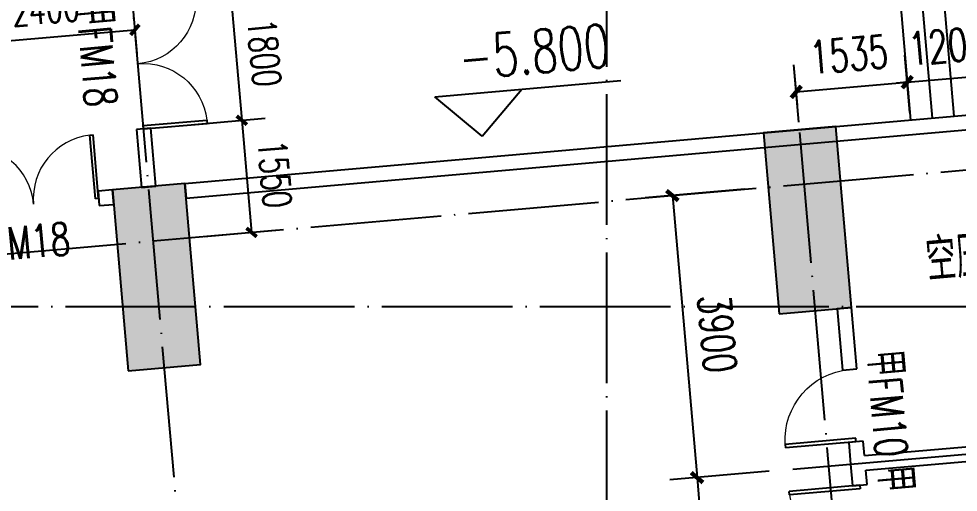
# Model space of a CAD drawing. Extents: x 246015 to 608740, y -108003 to 88400.
# Drawn here: x 371253 to 384193, y 21979 to 28501 of the extents above; entities that cross this region are included whole.
import ezdxf

# ---------------------------------------------------------------- set-up
doc = ezdxf.new("R2010")
doc.units = 0
doc.header["$LTSCALE"] = 3000
doc.header["$MEASUREMENT"] = 0
doc.header["$PDMODE"] = 1
doc.linetypes.add('DOTE', pattern=[2.42, 2, -0.2, 0.02, -0.2])
doc.layers.get('0').update_dxf_attribs({"linetype": 'CONTINUOUS'})
doc.layers.get('DEFPOINTS').update_dxf_attribs({"linetype": 'CONTINUOUS'})
for name, color, linetype in [('column', 9, 'CONTINUOUS'), ('DIM_ELEV', 3, 'CONTINUOUS'), ('dote', 1, 'DOTE'), ('PUB_DIM', 3, 'CONTINUOUS'), ('PUB_HATCH', 8, 'CONTINUOUS'), ('PUB_TEXT', 7, 'CONTINUOUS'), ('WALL', 9, 'CONTINUOUS'), ('WINDOW', 4, 'CONTINUOUS'), ('WINDOW_TEXT', 7, 'CONTINUOUS'), ('集水坑', 2, 'CONTINUOUS')]:
    doc.layers.add(name, color=color, linetype=linetype)
doc.styles.add('_TCH_DIM', font='SIMPLEX', dxfattribs={"bigfont": 'GBCBIG'})
doc.styles.add('_TCH_WINDOW', font='SIMPLEX', dxfattribs={"bigfont": 'GBCBIG'})
doc.styles.add('DIM_FONT', font='simplex.shx', dxfattribs={"width": 0.7, "bigfont": 'hztxt.shx'})
doc.dimstyles.new('DIMN130', dxfattribs={"dimscale": 1.3, "dimtxt": 300, "dimasz": 100, "dimexe": 250, "dimexo": 300, "dimgap": 150, "dimtad": 1, "dimdec": 0, "dimzin": 0, "dimdsep": 46, "dimtxsty": 'DIM_FONT', "dimblk": 'ARCHTICK', "dimcen": 0.09, "dimclrt": 7, "dimazin": 2, "dimtfac": 1, "dimtdec": 0, "dimtix": 1, "dimtmove": 2, "dimatfit": 3, "dimfxl": 0, "dimtolj": 1, "dimtzin": 0, "dimarcsym": 0})
doc.dimstyles.new('DIMN150', dxfattribs={"dimscale": 1.5, "dimtxt": 300, "dimasz": 100, "dimexe": 250, "dimexo": 300, "dimgap": 150, "dimtad": 1, "dimdec": 0, "dimzin": 0, "dimdsep": 46, "dimtxsty": 'DIM_FONT', "dimblk": 'ARCHTICK', "dimcen": 0.09, "dimclrt": 7, "dimazin": 2, "dimtfac": 1, "dimtdec": 0, "dimtix": 1, "dimtmove": 2, "dimatfit": 3, "dimfxl": 0, "dimtolj": 1, "dimtzin": 0, "dimarcsym": 0})

# ---------------------------------------------------------------- blocks, each defined once
blk = doc.blocks.new('_FZH')
blk.add_lwpolyline([(-0.5, -0.5), (0.5, -0.5), (0.5, 0.5), (-0.5, 0.5)], close=True)
at = {"layer": 'PUB_HATCH'}
blk.add_solid([(-0.5, -0.5), (0.5, -0.5), (-0.5, 0.5), (0.5, 0.5)], dxfattribs=at)
blk = doc.blocks.new('1-1')
at = {"layer": 'dote', "ltscale": 0.3}
for p, q in [((50500, -600), (50500, 26793.9, 0)), ((59500, -600), (59500, 10850, 0)), ((-1773, 9200, 0), (74978.6, 9200, 0))]:
    blk.add_line(p, q, dxfattribs=at)
at = {"layer": 'column', "xscale": 1000, "yscale": 2500, "zscale": 2500, "rotation": 359.9999999999933}
blk.add_blockref('_FZH', (50500.1, 8700), dxfattribs=at)
at = {"layer": 'column', "xscale": 1000.000000000116, "yscale": 2500, "zscale": 2500}
blk.add_blockref('_FZH', (59500.1, 8700), dxfattribs=at)
blk = doc.blocks.new('_ARCHTICK')
at = {"color": 0, "linetype": 'ByBlock', "const_width": 0.4}
blk.add_lwpolyline([(-0.5, -0.5), (0.5, 0.5)], dxfattribs=at)
blk = doc.blocks.new('*D877')
at = {"layer": 'DEFPOINTS', "color": 0}
for p in [(373128, 28804), (374325, 27102), (373285, 27011)]:
    blk.add_point(p, dxfattribs=at)
at = {"layer": 'PUB_DIM', "color": 0, "lineweight": -2}
for p, q in [((373517, 28838), (374492, 28924)), ((374169, 28896), (374325, 27102)), ((373674, 27045), (374649, 27131))]:
    blk.add_line(p, q, dxfattribs=at)
at = {"layer": 'PUB_DIM', "color": 0, "lineweight": -2, "xscale": 130, "yscale": 130, "zscale": 130}
for p, rotation in [((374169, 28896), 95.00000020532116), ((374325, 27102), 275.0000002053212)]:
    blk.add_blockref('_ARCHTICK', p, dxfattribs=dict(at, rotation=rotation))
at = {"layer": 'PUB_DIM', "color": 7, "insert": (374635, 28033), "char_height": 390, "attachment_point": 5, "rotation": 275, "style": 'DIM_FONT'}
blk.add_mtext('\\A1;1800', dxfattribs=at)
blk = doc.blocks.new('*D878')
at = {"layer": 'DEFPOINTS', "color": 0}
for p in [(373285, 27011), (374460, 25558), (373420, 25467)]:
    blk.add_point(p, dxfattribs=at)
at = {"layer": 'PUB_DIM', "color": 0, "lineweight": -2}
for p, q in [((373674, 27045), (374649, 27131)), ((374325, 27102), (374460, 25558)), ((373809, 25501), (374784, 25587))]:
    blk.add_line(p, q, dxfattribs=at)
at = {"layer": 'PUB_DIM', "color": 0, "lineweight": -2, "xscale": 130, "yscale": 130, "zscale": 130}
for p, rotation in [((374325, 27102), 95.00000020532133), ((374460, 25558), 275.0000002053213)]:
    blk.add_blockref('_ARCHTICK', p, dxfattribs=dict(at, rotation=rotation))
at = {"layer": 'PUB_DIM', "color": 7, "insert": (374781, 26364), "char_height": 390, "attachment_point": 5, "rotation": 275, "style": 'DIM_FONT'}
blk.add_mtext('\\A1;1550', dxfattribs=at)
blk = doc.blocks.new('*D880')
at = {"layer": 'DEFPOINTS', "color": 0}
for p in [(372728, 29773), (370337, 29564), (372853, 28349)]:
    blk.add_point(p, dxfattribs=at)
at = {"layer": 'PUB_DIM', "color": 0, "lineweight": -2}
for p, q in [((372762, 29385), (372881, 28025)), ((370371, 29176), (370490, 27816)), ((370462, 28140), (372853, 28349))]:
    blk.add_line(p, q, dxfattribs=at)
at = {"layer": 'PUB_DIM', "color": 0, "lineweight": -2, "xscale": 130, "yscale": 130, "zscale": 130}
for p, rotation in [((372853, 28349), 5.000327163224377), ((370462, 28140), 185.0003271632244)]:
    blk.add_blockref('_ARCHTICK', p, dxfattribs=dict(at, rotation=rotation))
at = {"layer": 'PUB_DIM', "color": 7, "insert": (371623, 28633), "char_height": 390, "attachment_point": 5, "rotation": 5.0003, "style": 'DIM_FONT'}
blk.add_mtext('\\A1;2400', dxfattribs=at)
blk = doc.blocks.new('*D946')
at = {"layer": 'DEFPOINTS', "color": 0}
for p in [(382039, 22306), (382501, 17027), (381058, 16900)]:
    blk.add_point(p, dxfattribs=at)
at = {"layer": 'PUB_DIM', "color": 0, "lineweight": -2}
for p, q in [((381591, 22267), (380222, 22147)), ((380596, 22180), (381058, 16900)), ((382053, 16987), (380684, 16868))]:
    blk.add_line(p, q, dxfattribs=at)
at = {"layer": 'PUB_DIM', "color": 0, "lineweight": -2, "xscale": 150, "yscale": 150, "zscale": 150}
for p, rotation in [((380596, 22180), 95.00000000175152), ((381058, 16900), 275.0000000017515)]:
    blk.add_blockref('_ARCHTICK', p, dxfattribs=dict(at, rotation=rotation))
at = {"layer": 'PUB_DIM', "color": 7, "insert": (381275, 19579), "char_height": 450, "attachment_point": 5, "rotation": 275, "style": 'DIM_FONT'}
blk.add_mtext('\\A1;5300', dxfattribs=at)
blk = doc.blocks.new('*D947')
at = {"layer": 'DEFPOINTS', "color": 0}
for p in [(381699, 26192), (382039, 22306), (380596, 22180)]:
    blk.add_point(p, dxfattribs=at)
at = {"layer": 'PUB_DIM', "color": 0, "lineweight": -2}
for p, q in [((381251, 26152), (379882, 26033)), ((380256, 26065), (380596, 22180)), ((381591, 22267), (380222, 22147))]:
    blk.add_line(p, q, dxfattribs=at)
at = {"layer": 'PUB_DIM', "color": 0, "lineweight": -2, "xscale": 150, "yscale": 150, "zscale": 150}
for p, rotation in [((380256, 26065), 95.00000000175152), ((380596, 22180), 275.0000000017515)]:
    blk.add_blockref('_ARCHTICK', p, dxfattribs=dict(at, rotation=rotation))
at = {"layer": 'PUB_DIM', "color": 7, "insert": (380874, 24162), "char_height": 450, "attachment_point": 5, "rotation": 275, "style": 'DIM_FONT'}
blk.add_mtext('\\A1;3900', dxfattribs=at)
blk = doc.blocks.new('*D993')
at = {"layer": 'DEFPOINTS', "color": 0}
for p in [(383491, 27628), (383567, 26762), (382038, 26628)]:
    blk.add_point(p, dxfattribs=at)
at = {"layer": 'PUB_DIM', "color": 0, "lineweight": -2}
for p, q in [((383528, 27210), (383458, 28002)), ((381998, 27076), (381929, 27868)), ((381962, 27494), (383491, 27628))]:
    blk.add_line(p, q, dxfattribs=at)
at = {"layer": 'PUB_DIM', "color": 0, "lineweight": -2, "xscale": 150, "yscale": 150, "zscale": 150}
for p, rotation in [((383491, 27628), 5.00000000174463), ((381962, 27494), 185.0000000017446)]:
    blk.add_blockref('_ARCHTICK', p, dxfattribs=dict(at, rotation=rotation))
at = {"layer": 'PUB_DIM', "color": 7, "insert": (382687, 28010), "char_height": 450, "attachment_point": 5, "rotation": 5, "style": 'DIM_FONT'}
blk.add_mtext('\\A1;1535', dxfattribs=at)
blk = doc.blocks.new('*D994')
at = {"layer": 'DEFPOINTS', "color": 0}
for p in [(384686, 27733), (384762, 26866), (383567, 26762)]:
    blk.add_point(p, dxfattribs=at)
at = {"layer": 'PUB_DIM', "color": 0, "lineweight": -2}
for p, q in [((384723, 27315), (384654, 28106)), ((383528, 27210), (383458, 28002)), ((383491, 27628), (384686, 27733)), ((384686, 27733), (384836, 27746)), ((383491, 27628), (383342, 27615))]:
    blk.add_line(p, q, dxfattribs=at)
at = {"layer": 'PUB_DIM', "color": 0, "lineweight": -2, "xscale": 150, "yscale": 150, "zscale": 150}
for p, rotation in [((384686, 27733), 185.0000000017446), ((383491, 27628), 5.000000001744587)]:
    blk.add_blockref('_ARCHTICK', p, dxfattribs=dict(at, rotation=rotation))
at = {"layer": 'PUB_DIM', "color": 7, "insert": (384049, 28129), "char_height": 450, "attachment_point": 5, "rotation": 5, "style": 'DIM_FONT'}
blk.add_mtext('\\A1;1200', dxfattribs=at)
blk = doc.blocks.new('$DorLib2D$00000002')
for p, q in [((-0.5, 0), (-0.5, 0.4875)), ((-0.475, 0.4875), (-0.5, 0.4875)), ((-0.475, 0), (-0.475, 0.4875)), ((0.475, 0), (0.475, 0.4875)), ((0.475, 0.4875), (0.5, 0.4875)), ((0.5, 0), (0.5, 0.4875)), ((-0.5, 0), (-0.475, 0)), ((0.5, 0), (0.475, 0))]:
    blk.add_line(p, q)
at = {"lineweight": 13}
for centre, start, end in [((-0.4875, 0), 0, 88.53072), ((0.4875, 0), 91.46928, 180)]:
    blk.add_arc(centre, 0.4875, start, end, dxfattribs=at)
blk = doc.blocks.new('$DorLib2D$00000001')
for p, q in [((0.45, 0.975), (0.5, 0.975)), ((0.45, 0), (0.45, 0.975)), ((0.5, 0), (0.5, 0.975)), ((0.5, 0), (0.45, 0))]:
    blk.add_line(p, q)
at = {"lineweight": 13}
blk.add_arc((0.475, 0), 0.975, 91.4693, 180, dxfattribs=at)

msp = doc.modelspace()

# ---------------------------------------------------------------- linework, layer by layer
at = {"layer": 'DIM_ELEV'}
for p, q in [((376985.3, 27428), (379546.2, 27652.1)), ((377635.3, 26882.6), (378180.7, 27532.6)), ((377635.3, 26882.6), (376985.3, 27428))]:
    msp.add_line(p, q, dxfattribs=at)
at = {"layer": 'dote', "ltscale": 0.3}
for p, q in [((379353.9, -81061.4), (379353.9, 53538.6)), ((295667.9, 24538.6), (554353.9, 24538.6))]:
    msp.add_line(p, q, dxfattribs=at)
at = {"layer": 'dote'}
msp.add_line((381914.9, 22295.5), (387891.9, 22818.5), dxfattribs=at)
at = {"layer": 'WALL'}
for p, q in [((373540, 26230.6), (394659.3, 28078.3)), ((373557.5, 26031.4), (394477.5, 27861.6)), ((373071.7, 26992.7), (372872.5, 26975.2)), ((372872.5, 26975.2), (372942.2, 26178.3)), ((373141.5, 26195.7), (373071.7, 26992.7)), ((372543.8, 26143.6), (372344.5, 26126.2)), ((372561.3, 25944.3), (372543.8, 26143.6)), ((372942.2, 26178.3), (373141.5, 26195.7)), ((373540, 26230.6), (373557.5, 26031.4)), ((372344.5, 26126.2), (372362, 25926.9)), ((372362, 25926.9), (372561.3, 25944.3)), ((382723.7, 24524.5), (382524.4, 24507.1)), ((382524.4, 24507.1), (382598.5, 23660.3)), ((382797.8, 23677.7), (382723.7, 24524.5)), ((382598.5, 23660.3), (382797.8, 23677.7)), ((382902.4, 22482.3), (387509.8, 22885.4)), ((382884.9, 22681.5), (382685.7, 22664.1)), ((382685.7, 22664.1), (382711.8, 22365.3)), ((382902.4, 22482.3), (382884.9, 22681.5)), ((382919.8, 22283.1), (387527.2, 22686.2)), ((382711.8, 22365.3), (382738, 22066.4)), ((382937.2, 22083.8), (382919.8, 22283.1)), ((382738, 22066.4), (382937.2, 22083.8))]:
    msp.add_line(p, q, dxfattribs=at)
at = {"layer": '集水坑'}
for p, q in [((383838.1, 30544.5, 0), (384134.5, 27157.5)), ((383240.4, 30492.3, 0), (383536.8, 27105.2)), ((383539.3, 30518.4, 0), (383835.6, 27131.3))]:
    msp.add_line(p, q, dxfattribs=at)

# ---------------------------------------------------------------- block references
at = {"layer": 'WALL', "rotation": 5.000000001750998}
msp.add_blockref('1-1', (323601.2, 11873.5), dxfattribs=at)
at = {"layer": 'WINDOW'}
for name, p, xscale, yscale, zscale, rotation in [('$DorLib2D$00000002', (372893.7, 27880.5), 1800, -1800, 1800, 95.00000000059039), ('$DorLib2D$00000001', (382741.7, 23170.9), 1000, -1000, 1000, 275.0000000017476), ('$DorLib2D$00000001', (382881.2, 21577), -1000, -1000, -1000, 275.0000000017484)]:
    msp.add_blockref(name, p, dxfattribs=dict(at, xscale=xscale, yscale=yscale, zscale=zscale, rotation=rotation))
ref = msp.add_blockref('$DorLib2D$00000002', (371456.7, 25948.1), dxfattribs=dict(at, xscale=1800, yscale=1800, zscale=1800, rotation=5.000327163223964))
ref.add_attrib('A', 'M18', (371117.3, 25180.1), dxfattribs={"layer": 'WINDOW_TEXT', "height": 446.25, "rotation": 5.00033, "style": '_TCH_WINDOW', "width": 0.705882})

# ---------------------------------------------------------------- texts
at = {"layer": 'PUB_TEXT', "style": '_TCH_DIM', "width": 0.705882}
msp.add_text('-5.800', height=595, rotation=5.00033, dxfattribs=at).set_placement((377337.1, 27659.6))
at = {"layer": 'PUB_TEXT', "style": '_TCH_DIM'}
msp.add_text('空压机房', height=578.72, rotation=5.00033, dxfattribs=at).set_placement((383773.9, 24884.5))
at = {"layer": 'WINDOW_TEXT', "style": '_TCH_WINDOW'}
for p in [(372040.3, 28742.5), (382927.6, 23914.3), (383067.1, 22320.4)]:
    msp.add_text('甲', height=506.4, rotation=275, dxfattribs=at).set_placement(p)
at = {"layer": 'WINDOW_TEXT', "style": '_TCH_WINDOW', "width": 0.705882}
for s, p in [('FM18', (372072.4, 28375.2)), ('FM10', (382959.8, 23547.1))]:
    msp.add_text(s, height=446.25, rotation=275, dxfattribs=at).set_placement(p)

# ---------------------------------------------------------------- dimensions: what is measured, and where the dimension line sits
at = {"layer": 'PUB_DIM'}
for p1, p2, distance, dimstyle, picture, middle in [((370337.2, 29564.2), (372728.1, 29773.4), -1429.9, 'DIMN130', '*D880', (371623.3, 28632.9)), ((373128.3, 28804.5), (373285.1, 27011.3), 1044.2, 'DIMN130', '*D877', (374635.5, 28032.9)), ((383566.8, 26761.8), (384762.2, 26866.4), 869.7, 'DIMN150', '*D994', (384049.5, 28128.8)), ((382037.6, 26628), (383566.8, 26761.8), 869.7, 'DIMN150', '*D993', (382687.2, 28009.6)), ((373285.1, 27011.3), (373420.2, 25467.2), 1044.2, 'DIMN130', '*D878', (374781.4, 26364.3)), ((381699.4, 26191.6), (382039.3, 22306.4), -1449.1, 'DIMN150', '*D947', (380874, 24161.9)), ((382039.3, 22306.4), (382501.2, 17026.6), -1449.1, 'DIMN150', '*D946', (381274.9, 19579.4))]:
    dim = msp.add_aligned_dim(p1=p1, p2=p2, distance=distance, dimstyle=dimstyle, dxfattribs=at)
    dim.commit()
    dim.dimension.update_dxf_attribs({"geometry": picture, "text_midpoint": middle})

doc.saveas('drawing.dxf')
